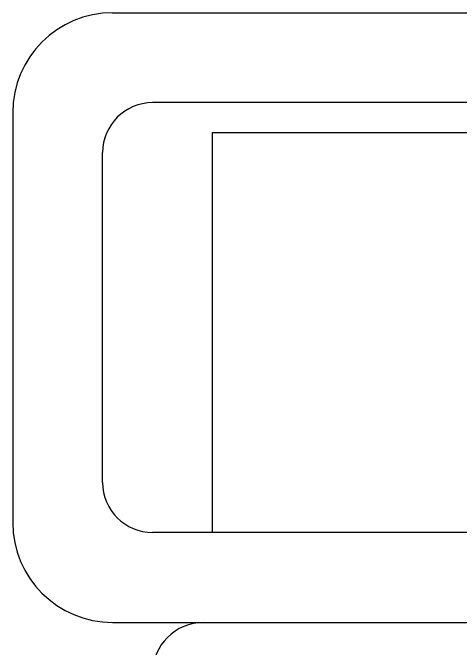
# Model space of a CAD drawing. Extents: x -452079 to 117456, y 3902 to 836955.
# Drawn here: x -266592.9 to -266444, y 688825.8 to 689037.1 of the extents above; entities that cross this region are included whole.
import ezdxf

# ---------------------------------------------------------------- set-up
doc = ezdxf.new("R2010")
doc.units = 0
doc.header["$LTSCALE"] = 1000
doc.header["$MEASUREMENT"] = 0
doc.layers.add('总说明', color=2, linetype='Continuous')

msp = doc.modelspace()

# ---------------------------------------------------------------- linework, layer by layer
at = {"layer": '总说明', "color": 5, "linetype": 'Continuous'}
for p, q in [((-266559.64, 689037.07), (-266440, 689037.07)), ((-266411.43, 689007.16), (-266546.35, 689007.16)), ((-266592.88, 689003.83), (-266592.88, 688867.58)), ((-266526.41, 688864.25), (-266526.41, 688997.19)), ((-266526.41, 688997.19), (-266411.43, 688997.19)), ((-266562.97, 688880.87), (-266562.97, 688990.54)), ((-266413.42, 688864.25), (-266546.35, 688864.25)), ((-266559.64, 688834.34), (-266194.08, 688834.34))]:
    msp.add_line(p, q, dxfattribs=at)
for centre, radius, start, end in [((-266559.64, 689003.83), 33.23, 90, 180), ((-266546.35, 688990.54), 16.62, 90, 180), ((-266546.35, 688880.87), 16.62, 180, 270), ((-266559.64, 688867.58), 33.23, 180, 270)]:
    msp.add_arc(centre, radius, start, end, dxfattribs=at)
at = {"layer": '总说明', "color": 3, "linetype": 'Continuous'}
msp.add_arc((-266529.4, 688817.4), 16.95, 90, 180, dxfattribs=at)

doc.saveas('drawing.dxf')
